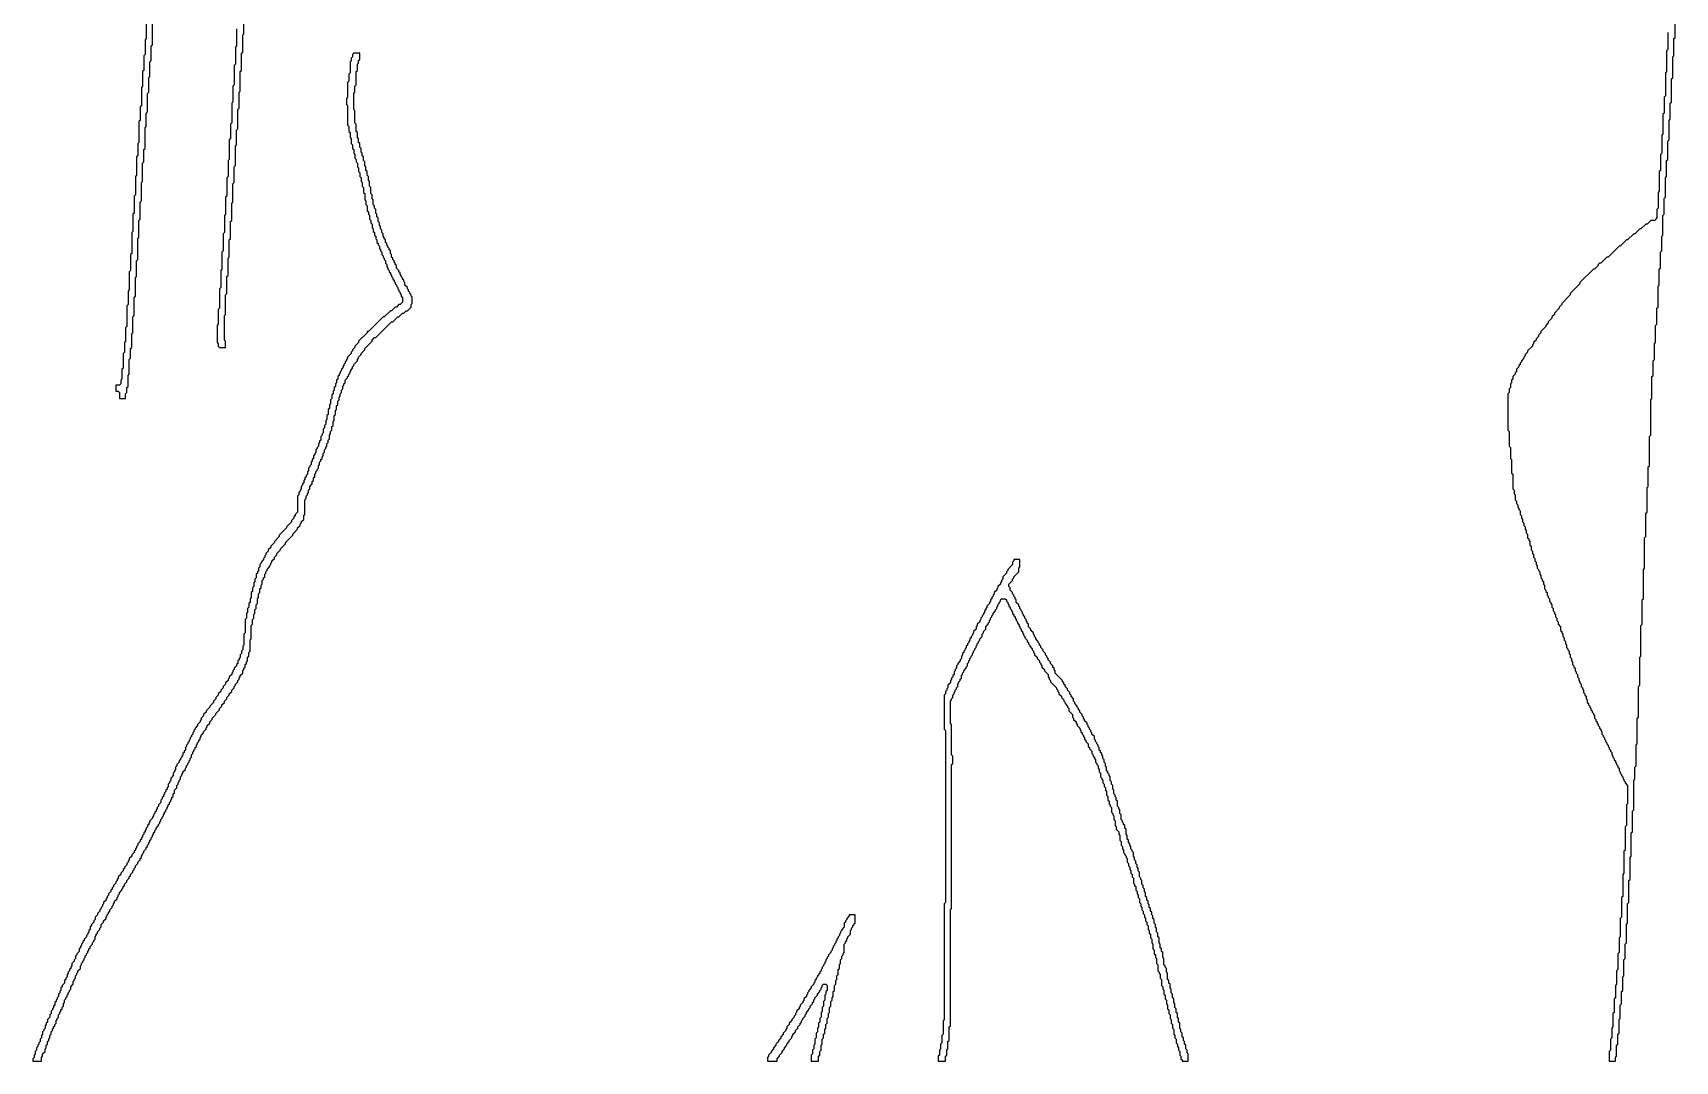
# Model space of a CAD drawing. Header units: metres. Extents: x 0 to 100, y 0 to 127.
# Drawn here: x 0.83 to 34.48, y 0.03 to 21.09 of the extents above; entities that cross this region are included whole.
import ezdxf

# ---------------------------------------------------------------- set-up
doc = ezdxf.new("R2010")
doc.units = ezdxf.units.M

msp = doc.modelspace()

# ---------------------------------------------------------------- linework, layer by layer
for points in [[(3.15, 21.4), (3.15, 20.975), (3.125, 20.95), (3.125, 20.65), (3.1, 20.625), (3.1, 20.325), (3.075, 20.3), (3.075, 20), (3.05, 19.975), (3.05, 19.6), (3.025, 19.575), (3.025, 19.3), (3, 19.275), (3, 18.85), (2.975, 18.825), (2.975, 18.575), (2.95, 18.55), (2.95, 18.175), (2.925, 18.15), (2.925, 17.775), (2.9, 17.75), (2.9, 17.4), (2.875, 17.375), (2.875, 17.025), (2.85, 17), (2.85, 16.575), (2.825, 16.55), (2.825, 16.225), (2.8, 16.2), (2.8, 15.825), (2.775, 15.8), (2.775, 15.525), (2.75, 15.5), (2.75, 15.075), (2.725, 15.05), (2.725, 14.775), (2.7, 14.75), (2.7, 14.55), (2.675, 14.525), (2.675, 14.225), (2.65, 14.2), (2.65, 14), (2.625, 13.975), (2.625, 13.9), (2.6, 13.875), (2.525, 13.875), (2.525, 13.75), (2.575, 13.75), (2.6, 13.725), (2.6, 13.6), (2.725, 13.6), (2.725, 13.7), (2.75, 13.725), (2.75, 13.825), (2.775, 13.85), (2.775, 14.075), (2.8, 14.1), (2.8, 14.4), (2.825, 14.425), (2.825, 14.625), (2.85, 14.65), (2.85, 14.925), (2.875, 14.95), (2.875, 15.275), (2.9, 15.3), (2.9, 15.675), (2.925, 15.7), (2.925, 16.075), (2.95, 16.1), (2.95, 16.425), (2.975, 16.45), (2.975, 16.875), (3, 16.9), (3, 17.25), (3.025, 17.275), (3.025, 17.625), (3.05, 17.65), (3.05, 18.025), (3.075, 18.05), (3.075, 18.425), (3.1, 18.45), (3.1, 18.7), (3.125, 18.725), (3.125, 19.15), (3.15, 19.175), (3.15, 19.45), (3.175, 19.475), (3.175, 19.85), (3.2, 19.875), (3.2, 20.175), (3.225, 20.2), (3.225, 20.5), (3.25, 20.525), (3.25, 20.825), (3.275, 20.85), (3.275, 21.275)], [(5, 21.175), (5, 20.825), (4.975, 20.8), (4.975, 20.45), (4.95, 20.425), (4.95, 20.025), (4.925, 20), (4.925, 19.675), (4.9, 19.65), (4.9, 19.25), (4.875, 19.225), (4.875, 18.925), (4.85, 18.9), (4.85, 18.5), (4.825, 18.475), (4.825, 18.15), (4.8, 18.125), (4.8, 17.75), (4.775, 17.725), (4.775, 17.375), (4.75, 17.35), (4.75, 17), (4.725, 16.975), (4.725, 16.625), (4.7, 16.6), (4.7, 16.25), (4.675, 16.225), (4.675, 15.875), (4.65, 15.85), (4.65, 15.45), (4.625, 15.425), (4.625, 15.125), (4.6, 15.1), (4.6, 14.75), (4.625, 14.725), (4.625, 14.675), (4.65, 14.65), (4.775, 14.65), (4.775, 14.775), (4.75, 14.8), (4.75, 15.3), (4.775, 15.325), (4.775, 15.725), (4.8, 15.75), (4.8, 16.1), (4.825, 16.125), (4.825, 16.475), (4.85, 16.5), (4.85, 16.85), (4.875, 16.875), (4.875, 17.225), (4.9, 17.25), (4.9, 17.6), (4.925, 17.625), (4.925, 18), (4.95, 18.025), (4.95, 18.35), (4.975, 18.375), (4.975, 18.775), (5, 18.8), (5, 19.1), (5.025, 19.125), (5.025, 19.525), (5.05, 19.55), (5.05, 19.875), (5.075, 19.9), (5.075, 20.3), (5.1, 20.325), (5.1, 20.675), (5.125, 20.7), (5.125, 21.05), (5.15, 21.075), (5.15, 21.475)], [(34.325, 21.1), (34.325, 20.75), (34.3, 20.725), (34.3, 20.3), (34.275, 20.275), (34.275, 19.8), (34.25, 19.775), (34.25, 19.45), (34.225, 19.425), (34.225, 19.025), (34.2, 19), (34.2, 18.625), (34.175, 18.6), (34.175, 18.275), (34.15, 18.25), (34.15, 17.85), (34.125, 17.825), (34.125, 17.5), (34.1, 17.475), (34.1, 17.3), (34.05, 17.25), (33.975, 17.25), (33.9, 17.175), (33.875, 17.175), (33.775, 17.075), (33.75, 17.075), (33.65, 16.975), (33.625, 16.975), (33.5, 16.85), (33.475, 16.85), (33.35, 16.725), (33.325, 16.725), (33.1, 16.5), (33.075, 16.5), (32.95, 16.375), (32.925, 16.375), (32.9, 16.35), (32.9, 16.325), (32.825, 16.25), (32.8, 16.25), (32.525, 15.975), (32.525, 15.95), (32.325, 15.75), (32.325, 15.725), (32.15, 15.55), (32.15, 15.525), (32.1, 15.475), (32.1, 15.45), (32, 15.35), (32, 15.325), (31.95, 15.275), (31.95, 15.25), (31.875, 15.175), (31.875, 15.15), (31.825, 15.1), (31.825, 15.075), (31.725, 14.975), (31.725, 14.95), (31.675, 14.9), (31.675, 14.875), (31.625, 14.825), (31.625, 14.8), (31.575, 14.75), (31.575, 14.725), (31.55, 14.7), (31.55, 14.675), (31.45, 14.575), (31.45, 14.55), (31.4, 14.5), (31.4, 14.475), (31.375, 14.45), (31.375, 14.425), (31.325, 14.375), (31.325, 14.35), (31.3, 14.325), (31.3, 14.3), (31.275, 14.275), (31.275, 14.25), (31.225, 14.2), (31.225, 14.15), (31.2, 14.125), (31.2, 14.1), (31.15, 14.05), (31.15, 14), (31.125, 13.975), (31.125, 13.925), (31.1, 13.9), (31.1, 13.825), (31.075, 13.8), (31.075, 13.725), (31.05, 13.7), (31.05, 12.95), (31.075, 12.925), (31.075, 12.625), (31.1, 12.6), (31.1, 12.375), (31.125, 12.35), (31.125, 12.075), (31.15, 12.05), (31.15, 11.75), (31.175, 11.725), (31.175, 11.65), (31.2, 11.625), (31.2, 11.525), (31.225, 11.5), (31.225, 11.45), (31.25, 11.425), (31.25, 11.375), (31.275, 11.35), (31.275, 11.325), (31.3, 11.3), (31.3, 11.225), (31.325, 11.2), (31.325, 11.15), (31.35, 11.125), (31.35, 11.075), (31.375, 11.05), (31.375, 11), (31.4, 10.975), (31.4, 10.925), (31.425, 10.9), (31.425, 10.85), (31.45, 10.825), (31.45, 10.75), (31.475, 10.725), (31.475, 10.7), (31.5, 10.675), (31.5, 10.6), (31.525, 10.575), (31.525, 10.5), (31.55, 10.475), (31.55, 10.425), (31.575, 10.4), (31.575, 10.35), (31.6, 10.325), (31.6, 10.275), (31.625, 10.25), (31.625, 10.2), (31.65, 10.175), (31.65, 10.125), (31.675, 10.1), (31.675, 10.075), (31.7, 10.05), (31.7, 10), (31.725, 9.975), (31.725, 9.925), (31.75, 9.9), (31.75, 9.875), (31.775, 9.85), (31.775, 9.8), (31.8, 9.775), (31.8, 9.7), (31.825, 9.675), (31.825, 9.65), (31.85, 9.625), (31.85, 9.575), (31.875, 9.55), (31.875, 9.525), (31.9, 9.5), (31.9, 9.45), (31.925, 9.425), (31.925, 9.4), (31.95, 9.375), (31.95, 9.325), (31.975, 9.3), (31.975, 9.25), (32, 9.225), (32, 9.2), (32.025, 9.175), (32.025, 9.125), (32.05, 9.1), (32.05, 9.05), (32.075, 9.025), (32.075, 8.975), (32.125, 8.925), (32.125, 8.85), (32.15, 8.825), (32.15, 8.8), (32.175, 8.775), (32.175, 8.725), (32.2, 8.7), (32.2, 8.65), (32.225, 8.625), (32.225, 8.575), (32.25, 8.55), (32.25, 8.5), (32.275, 8.475), (32.275, 8.45), (32.3, 8.425), (32.3, 8.375), (32.325, 8.35), (32.325, 8.3), (32.35, 8.275), (32.35, 8.225), (32.375, 8.2), (32.375, 8.15), (32.4, 8.125), (32.4, 8.1), (32.425, 8.075), (32.425, 8.025), (32.45, 8), (32.45, 7.975), (32.475, 7.95), (32.475, 7.9), (32.5, 7.875), (32.5, 7.825), (32.525, 7.8), (32.525, 7.775), (32.55, 7.75), (32.55, 7.7), (32.575, 7.675), (32.575, 7.65), (32.6, 7.625), (32.6, 7.575), (32.625, 7.55), (32.625, 7.525), (32.65, 7.5), (32.65, 7.45), (32.675, 7.425), (32.675, 7.375), (32.7, 7.35), (32.7, 7.325), (32.725, 7.3), (32.725, 7.275), (32.75, 7.25), (32.75, 7.225), (32.775, 7.2), (32.775, 7.175), (32.8, 7.15), (32.8, 7.125), (32.825, 7.1), (32.825, 7.05), (32.85, 7.025), (32.85, 7), (32.875, 6.975), (32.875, 6.95), (32.9, 6.925), (32.9, 6.9), (32.925, 6.875), (32.925, 6.85), (32.95, 6.825), (32.95, 6.8), (32.975, 6.775), (32.975, 6.725), (33, 6.7), (33, 6.675), (33.025, 6.65), (33.025, 6.625), (33.05, 6.6), (33.05, 6.575), (33.075, 6.55), (33.075, 6.525), (33.1, 6.5), (33.1, 6.475), (33.125, 6.45), (33.125, 6.425), (33.15, 6.4), (33.15, 6.375), (33.175, 6.35), (33.175, 6.3), (33.2, 6.275), (33.2, 6.25), (33.225, 6.225), (33.225, 6.2), (33.25, 6.175), (33.25, 6.15), (33.275, 6.125), (33.275, 6.1), (33.3, 6.075), (33.3, 6.05), (33.325, 6.025), (33.325, 5.975), (33.35, 5.95), (33.35, 5.925), (33.375, 5.9), (33.375, 5.875), (33.4, 5.85), (33.4, 5.825), (33.425, 5.8), (33.425, 5.775), (33.45, 5.75), (33.45, 5.725), (33.5, 5.675), (33.5, 5.3), (33.475, 5.275), (33.475, 4.85), (33.45, 4.825), (33.45, 4.35), (33.425, 4.325), (33.425, 3.875), (33.4, 3.85), (33.4, 3.4), (33.375, 3.375), (33.375, 2.975), (33.35, 2.95), (33.35, 2.575), (33.325, 2.55), (33.325, 2.25), (33.3, 2.225), (33.3, 1.9), (33.275, 1.875), (33.275, 1.6), (33.25, 1.575), (33.25, 1.325), (33.225, 1.3), (33.225, 1.025), (33.2, 1), (33.2, 0.725), (33.175, 0.7), (33.175, 0.5), (33.15, 0.475), (33.15, 0.25), (33.125, 0.225), (33.125, 0.025), (33.25, 0.025), (33.25, 0.1), (33.275, 0.125), (33.275, 0.35), (33.3, 0.375), (33.3, 0.575), (33.325, 0.6), (33.325, 0.875), (33.35, 0.9), (33.35, 1.175), (33.375, 1.2), (33.375, 1.45), (33.4, 1.475), (33.4, 1.75), (33.425, 1.775), (33.425, 2.1), (33.45, 2.125), (33.45, 2.425), (33.475, 2.45), (33.475, 2.825), (33.5, 2.85), (33.5, 3.25), (33.525, 3.275), (33.525, 3.725), (33.55, 3.75), (33.55, 4.2), (33.575, 4.225), (33.575, 4.7), (33.6, 4.725), (33.6, 5.15), (33.625, 5.175), (33.625, 5.775), (33.65, 5.8), (33.65, 6.05), (33.675, 6.075), (33.675, 6.5), (33.7, 6.525), (33.7, 7.05), (33.725, 7.075), (33.725, 7.7), (33.75, 7.725), (33.75, 8.3), (33.775, 8.325), (33.775, 8.95), (33.8, 8.975), (33.8, 9.475), (33.825, 9.5), (33.825, 10.1), (33.85, 10.125), (33.85, 10.75), (33.875, 10.775), (33.875, 11.25), (33.9, 11.275), (33.9, 11.775), (33.925, 11.8), (33.925, 12.2), (33.95, 12.225), (33.95, 12.825), (33.975, 12.85), (33.975, 13.575), (34, 13.6), (34, 14.05), (34.025, 14.075), (34.025, 14.375), (34.05, 14.4), (34.05, 14.725), (34.075, 14.75), (34.075, 15.1), (34.1, 15.125), (34.1, 15.45), (34.125, 15.475), (34.125, 15.9), (34.15, 15.925), (34.15, 16.25), (34.175, 16.275), (34.175, 16.6), (34.2, 16.625), (34.2, 16.925), (34.225, 16.95), (34.225, 17.35), (34.25, 17.375), (34.25, 17.7), (34.275, 17.725), (34.275, 18.125), (34.3, 18.15), (34.3, 18.475), (34.325, 18.5), (34.325, 18.875), (34.35, 18.9), (34.35, 19.3), (34.375, 19.325), (34.375, 19.65), (34.4, 19.675), (34.4, 20.15), (34.425, 20.175), (34.425, 20.6), (34.45, 20.625), (34.45, 20.975), (34.475, 21), (34.475, 21.4)]]:
    msp.add_lwpolyline(points)
for points in [[(7.4, 20.675), (7.375, 20.65), (7.375, 20.6), (7.35, 20.575), (7.35, 20.525), (7.325, 20.5), (7.325, 20.275), (7.3, 20.25), (7.3, 20.1), (7.275, 20.075), (7.275, 19.775), (7.25, 19.75), (7.25, 19.625), (7.275, 19.6), (7.275, 19.2), (7.3, 19.175), (7.3, 19.075), (7.325, 19.05), (7.325, 18.95), (7.35, 18.925), (7.35, 18.825), (7.375, 18.8), (7.375, 18.725), (7.4, 18.7), (7.4, 18.625), (7.425, 18.6), (7.425, 18.525), (7.45, 18.5), (7.45, 18.45), (7.475, 18.425), (7.475, 18.35), (7.5, 18.325), (7.5, 18.25), (7.525, 18.225), (7.525, 18.15), (7.55, 18.125), (7.55, 18.05), (7.575, 18.025), (7.575, 17.95), (7.6, 17.925), (7.6, 17.825), (7.625, 17.8), (7.625, 17.675), (7.65, 17.65), (7.65, 17.575), (7.675, 17.55), (7.675, 17.45), (7.7, 17.425), (7.7, 17.375), (7.725, 17.35), (7.725, 17.275), (7.75, 17.25), (7.75, 17.2), (7.775, 17.175), (7.775, 17.1), (7.8, 17.075), (7.8, 17.025), (7.825, 17), (7.825, 16.95), (7.85, 16.925), (7.85, 16.875), (7.875, 16.85), (7.875, 16.8), (7.9, 16.775), (7.9, 16.75), (7.925, 16.725), (7.925, 16.675), (7.95, 16.65), (7.95, 16.625), (7.975, 16.6), (7.975, 16.55), (8, 16.525), (8, 16.5), (8.025, 16.475), (8.025, 16.45), (8.05, 16.425), (8.05, 16.375), (8.075, 16.35), (8.075, 16.3), (8.1, 16.275), (8.1, 16.25), (8.125, 16.225), (8.125, 16.2), (8.15, 16.175), (8.15, 16.15), (8.175, 16.125), (8.175, 16.1), (8.2, 16.075), (8.2, 16.05), (8.225, 16.025), (8.225, 16), (8.25, 15.975), (8.25, 15.95), (8.275, 15.925), (8.275, 15.9), (8.3, 15.875), (8.3, 15.85), (8.325, 15.825), (8.325, 15.8), (8.35, 15.775), (8.35, 15.75), (8.375, 15.725), (8.375, 15.7), (8.4, 15.675), (8.4, 15.575), (8.35, 15.525), (8.325, 15.525), (8.275, 15.475), (8.25, 15.475), (8.175, 15.4), (8.15, 15.4), (8.025, 15.275), (8, 15.275), (7.7, 14.975), (7.675, 14.975), (7.675, 14.95), (7.5, 14.775), (7.5, 14.75), (7.425, 14.675), (7.425, 14.65), (7.375, 14.6), (7.375, 14.575), (7.35, 14.55), (7.35, 14.525), (7.275, 14.45), (7.275, 14.425), (7.25, 14.4), (7.25, 14.375), (7.225, 14.35), (7.225, 14.325), (7.2, 14.3), (7.2, 14.275), (7.175, 14.25), (7.175, 14.225), (7.15, 14.2), (7.15, 14.175), (7.125, 14.15), (7.125, 14.125), (7.1, 14.1), (7.1, 14.075), (7.075, 14.05), (7.075, 14), (7.05, 13.975), (7.05, 13.925), (7.025, 13.9), (7.025, 13.85), (7, 13.825), (7, 13.775), (6.975, 13.75), (6.975, 13.7), (6.95, 13.675), (6.95, 13.6), (6.925, 13.575), (6.925, 13.5), (6.9, 13.475), (6.9, 13.4), (6.875, 13.375), (6.875, 13.275), (6.85, 13.25), (6.85, 13.175), (6.825, 13.15), (6.825, 13.075), (6.8, 13.05), (6.8, 13), (6.775, 12.975), (6.775, 12.9), (6.75, 12.875), (6.75, 12.85), (6.725, 12.825), (6.725, 12.75), (6.7, 12.725), (6.7, 12.7), (6.675, 12.675), (6.675, 12.625), (6.65, 12.6), (6.65, 12.575), (6.625, 12.55), (6.625, 12.5), (6.6, 12.475), (6.6, 12.45), (6.575, 12.425), (6.575, 12.375), (6.55, 12.35), (6.55, 12.325), (6.525, 12.3), (6.525, 12.25), (6.5, 12.225), (6.5, 12.2), (6.475, 12.175), (6.475, 12.125), (6.45, 12.1), (6.45, 12.05), (6.425, 12.025), (6.425, 12), (6.4, 11.975), (6.4, 11.95), (6.375, 11.925), (6.375, 11.875), (6.35, 11.85), (6.35, 11.825), (6.325, 11.8), (6.325, 11.75), (6.3, 11.725), (6.3, 11.7), (6.275, 11.675), (6.275, 11.625), (6.25, 11.6), (6.25, 11.275), (6.2, 11.225), (6.2, 11.2), (6.175, 11.175), (6.175, 11.15), (6.125, 11.1), (6.125, 11.075), (6.025, 10.975), (6.025, 10.95), (5.875, 10.8), (5.875, 10.775), (5.775, 10.675), (5.775, 10.65), (5.7, 10.575), (5.7, 10.55), (5.65, 10.5), (5.65, 10.475), (5.6, 10.425), (5.6, 10.4), (5.575, 10.375), (5.575, 10.35), (5.55, 10.325), (5.55, 10.3), (5.5, 10.25), (5.5, 10.225), (5.475, 10.2), (5.475, 10.15), (5.45, 10.125), (5.45, 10.075), (5.425, 10.05), (5.425, 10.025), (5.4, 10), (5.4, 9.925), (5.375, 9.9), (5.375, 9.85), (5.35, 9.825), (5.35, 9.75), (5.325, 9.725), (5.325, 9.65), (5.3, 9.625), (5.3, 9.525), (5.275, 9.5), (5.275, 9.425), (5.25, 9.4), (5.25, 9.325), (5.225, 9.3), (5.225, 9.225), (5.2, 9.2), (5.2, 9.1), (5.175, 9.075), (5.175, 8.8), (5.15, 8.775), (5.15, 8.55), (5.125, 8.525), (5.125, 8.45), (5.1, 8.425), (5.1, 8.375), (5.075, 8.35), (5.075, 8.3), (5.05, 8.275), (5.05, 8.25), (5.025, 8.225), (5.025, 8.175), (5, 8.15), (5, 8.125), (4.95, 8.075), (4.95, 8.05), (4.925, 8.025), (4.925, 8), (4.9, 7.975), (4.9, 7.95), (4.85, 7.9), (4.85, 7.875), (4.825, 7.85), (4.825, 7.825), (4.775, 7.775), (4.775, 7.75), (4.725, 7.7), (4.725, 7.675), (4.675, 7.625), (4.675, 7.6), (4.625, 7.55), (4.625, 7.525), (4.575, 7.475), (4.575, 7.45), (4.525, 7.4), (4.525, 7.375), (4.45, 7.3), (4.45, 7.275), (4.375, 7.2), (4.375, 7.175), (4.325, 7.125), (4.325, 7.1), (4.275, 7.05), (4.275, 7.025), (4.25, 7), (4.25, 6.975), (4.2, 6.925), (4.2, 6.9), (4.15, 6.85), (4.15, 6.825), (4.125, 6.8), (4.125, 6.775), (4.1, 6.75), (4.1, 6.725), (4.075, 6.7), (4.075, 6.675), (4.05, 6.65), (4.05, 6.625), (4.025, 6.6), (4.025, 6.575), (4, 6.55), (4, 6.525), (3.975, 6.5), (3.975, 6.475), (3.95, 6.45), (3.95, 6.4), (3.925, 6.375), (3.925, 6.35), (3.9, 6.325), (3.9, 6.3), (3.875, 6.275), (3.875, 6.25), (3.85, 6.225), (3.85, 6.2), (3.825, 6.175), (3.825, 6.15), (3.775, 6.1), (3.775, 6.075), (3.75, 6.05), (3.75, 6), (3.725, 5.975), (3.725, 5.95), (3.7, 5.925), (3.7, 5.875), (3.65, 5.825), (3.65, 5.775), (3.625, 5.75), (3.625, 5.725), (3.6, 5.7), (3.6, 5.65), (3.575, 5.625), (3.575, 5.6), (3.55, 5.575), (3.55, 5.55), (3.525, 5.525), (3.525, 5.5), (3.5, 5.475), (3.5, 5.45), (3.475, 5.425), (3.475, 5.4), (3.45, 5.375), (3.45, 5.325), (3.4, 5.275), (3.4, 5.25), (3.375, 5.225), (3.375, 5.2), (3.35, 5.175), (3.35, 5.15), (3.325, 5.125), (3.325, 5.1), (3.3, 5.075), (3.3, 5.05), (3.275, 5.025), (3.275, 5), (3.225, 4.95), (3.225, 4.925), (3.2, 4.9), (3.2, 4.875), (3.175, 4.85), (3.175, 4.825), (3.15, 4.8), (3.15, 4.775), (3.125, 4.75), (3.125, 4.725), (3.1, 4.7), (3.1, 4.675), (3.075, 4.65), (3.075, 4.625), (3.05, 4.6), (3.05, 4.575), (3.025, 4.55), (3.025, 4.525), (2.975, 4.475), (2.975, 4.45), (2.95, 4.425), (2.95, 4.4), (2.925, 4.375), (2.925, 4.35), (2.9, 4.325), (2.9, 4.3), (2.85, 4.25), (2.85, 4.225), (2.8, 4.175), (2.8, 4.15), (2.775, 4.125), (2.775, 4.1), (2.75, 4.075), (2.75, 4.05), (2.7, 4), (2.7, 3.975), (2.675, 3.95), (2.675, 3.925), (2.625, 3.875), (2.625, 3.85), (2.575, 3.8), (2.575, 3.775), (2.55, 3.75), (2.55, 3.725), (2.525, 3.7), (2.525, 3.675), (2.475, 3.625), (2.475, 3.6), (2.45, 3.575), (2.45, 3.55), (2.425, 3.525), (2.425, 3.5), (2.375, 3.45), (2.375, 3.425), (2.35, 3.4), (2.35, 3.375), (2.325, 3.35), (2.325, 3.325), (2.275, 3.275), (2.275, 3.25), (2.25, 3.225), (2.25, 3.2), (2.225, 3.175), (2.225, 3.15), (2.2, 3.125), (2.2, 3.1), (2.15, 3.05), (2.15, 3.025), (2.1, 2.975), (2.1, 2.925), (2.075, 2.9), (2.075, 2.875), (2.025, 2.825), (2.025, 2.8), (2, 2.775), (2, 2.725), (1.975, 2.7), (1.975, 2.675), (1.95, 2.65), (1.95, 2.625), (1.925, 2.6), (1.925, 2.575), (1.875, 2.525), (1.875, 2.5), (1.85, 2.475), (1.85, 2.45), (1.825, 2.425), (1.825, 2.4), (1.8, 2.375), (1.8, 2.35), (1.775, 2.325), (1.775, 2.275), (1.725, 2.225), (1.725, 2.2), (1.7, 2.175), (1.7, 2.125), (1.675, 2.1), (1.675, 2.075), (1.625, 2.025), (1.625, 1.975), (1.6, 1.95), (1.6, 1.925), (1.575, 1.9), (1.575, 1.875), (1.55, 1.85), (1.55, 1.825), (1.525, 1.8), (1.525, 1.75), (1.5, 1.725), (1.5, 1.7), (1.475, 1.675), (1.475, 1.625), (1.425, 1.575), (1.425, 1.55), (1.4, 1.525), (1.4, 1.475), (1.375, 1.45), (1.375, 1.425), (1.35, 1.4), (1.35, 1.35), (1.325, 1.325), (1.325, 1.3), (1.3, 1.275), (1.3, 1.25), (1.275, 1.225), (1.275, 1.175), (1.25, 1.15), (1.25, 1.125), (1.225, 1.1), (1.225, 1.075), (1.2, 1.05), (1.2, 1), (1.175, 0.975), (1.175, 0.925), (1.125, 0.875), (1.125, 0.825), (1.1, 0.8), (1.1, 0.775), (1.075, 0.75), (1.075, 0.7), (1.05, 0.675), (1.05, 0.65), (1.025, 0.625), (1.025, 0.575), (1, 0.55), (1, 0.5), (0.975, 0.475), (0.975, 0.425), (0.95, 0.4), (0.95, 0.375), (0.925, 0.35), (0.925, 0.325), (0.9, 0.3), (0.9, 0.25), (0.875, 0.225), (0.875, 0.175), (0.85, 0.15), (0.85, 0.1), (0.825, 0.075), (0.825, 0.025), (1, 0.025), (1, 0.1), (1.025, 0.125), (1.025, 0.175), (1.075, 0.225), (1.075, 0.275), (1.1, 0.3), (1.1, 0.35), (1.125, 0.375), (1.125, 0.425), (1.15, 0.45), (1.15, 0.475), (1.175, 0.5), (1.175, 0.55), (1.2, 0.575), (1.2, 0.625), (1.225, 0.65), (1.225, 0.675), (1.25, 0.7), (1.25, 0.725), (1.275, 0.75), (1.275, 0.775), (1.3, 0.8), (1.3, 0.85), (1.325, 0.875), (1.325, 0.9), (1.35, 0.925), (1.35, 0.975), (1.375, 1), (1.375, 1.025), (1.4, 1.05), (1.4, 1.075), (1.425, 1.1), (1.425, 1.125), (1.45, 1.15), (1.45, 1.2), (1.475, 1.225), (1.475, 1.275), (1.5, 1.3), (1.5, 1.325), (1.525, 1.35), (1.525, 1.375), (1.55, 1.4), (1.55, 1.425), (1.575, 1.45), (1.575, 1.475), (1.6, 1.5), (1.6, 1.55), (1.65, 1.6), (1.65, 1.65), (1.675, 1.675), (1.675, 1.7), (1.7, 1.725), (1.7, 1.775), (1.725, 1.8), (1.725, 1.825), (1.75, 1.85), (1.75, 1.875), (1.8, 1.925), (1.8, 1.975), (1.825, 2), (1.825, 2.025), (1.85, 2.05), (1.85, 2.075), (1.875, 2.1), (1.875, 2.125), (1.9, 2.15), (1.9, 2.175), (1.925, 2.2), (1.925, 2.225), (1.95, 2.25), (1.95, 2.275), (1.975, 2.3), (1.975, 2.325), (2, 2.35), (2, 2.375), (2.05, 2.425), (2.05, 2.45), (2.075, 2.475), (2.075, 2.5), (2.1, 2.525), (2.1, 2.575), (2.125, 2.6), (2.125, 2.625), (2.15, 2.65), (2.15, 2.675), (2.2, 2.725), (2.2, 2.75), (2.225, 2.775), (2.225, 2.825), (2.275, 2.875), (2.275, 2.9), (2.325, 2.95), (2.325, 2.975), (2.35, 3), (2.35, 3.025), (2.375, 3.05), (2.375, 3.075), (2.4, 3.1), (2.4, 3.125), (2.45, 3.175), (2.45, 3.2), (2.475, 3.225), (2.475, 3.25), (2.5, 3.275), (2.5, 3.3), (2.55, 3.35), (2.55, 3.375), (2.575, 3.4), (2.575, 3.425), (2.6, 3.45), (2.6, 3.475), (2.65, 3.525), (2.65, 3.55), (2.675, 3.575), (2.675, 3.6), (2.7, 3.625), (2.7, 3.65), (2.75, 3.7), (2.75, 3.725), (2.8, 3.775), (2.8, 3.8), (2.825, 3.825), (2.825, 3.85), (2.875, 3.9), (2.875, 3.925), (2.9, 3.95), (2.9, 3.975), (2.925, 4), (2.925, 4.025), (2.975, 4.075), (2.975, 4.1), (3.025, 4.15), (3.025, 4.175), (3.05, 4.2), (3.05, 4.225), (3.075, 4.25), (3.075, 4.275), (3.1, 4.3), (3.1, 4.325), (3.15, 4.375), (3.15, 4.4), (3.175, 4.425), (3.175, 4.45), (3.2, 4.475), (3.2, 4.5), (3.225, 4.525), (3.225, 4.55), (3.25, 4.575), (3.25, 4.6), (3.275, 4.625), (3.275, 4.65), (3.3, 4.675), (3.3, 4.7), (3.325, 4.725), (3.325, 4.75), (3.35, 4.775), (3.35, 4.8), (3.4, 4.85), (3.4, 4.875), (3.425, 4.9), (3.425, 4.925), (3.45, 4.95), (3.45, 4.975), (3.475, 5), (3.475, 5.025), (3.5, 5.05), (3.5, 5.075), (3.525, 5.1), (3.525, 5.125), (3.55, 5.15), (3.55, 5.175), (3.575, 5.2), (3.575, 5.225), (3.6, 5.25), (3.6, 5.275), (3.625, 5.3), (3.625, 5.325), (3.65, 5.35), (3.65, 5.375), (3.675, 5.4), (3.675, 5.425), (3.7, 5.45), (3.7, 5.5), (3.725, 5.525), (3.725, 5.575), (3.775, 5.625), (3.775, 5.675), (3.8, 5.7), (3.8, 5.725), (3.825, 5.75), (3.825, 5.775), (3.85, 5.8), (3.85, 5.85), (3.875, 5.875), (3.875, 5.9), (3.9, 5.925), (3.9, 5.95), (3.95, 6), (3.95, 6.025), (3.975, 6.05), (3.975, 6.075), (4, 6.1), (4, 6.125), (4.025, 6.15), (4.025, 6.175), (4.05, 6.2), (4.05, 6.225), (4.075, 6.25), (4.075, 6.3), (4.1, 6.325), (4.1, 6.35), (4.125, 6.375), (4.125, 6.4), (4.15, 6.425), (4.15, 6.45), (4.175, 6.475), (4.175, 6.5), (4.2, 6.525), (4.2, 6.55), (4.225, 6.575), (4.225, 6.6), (4.25, 6.625), (4.25, 6.65), (4.275, 6.675), (4.275, 6.7), (4.325, 6.75), (4.325, 6.775), (4.375, 6.825), (4.375, 6.85), (4.4, 6.875), (4.4, 6.9), (4.45, 6.95), (4.45, 6.975), (4.5, 7.025), (4.5, 7.05), (4.575, 7.125), (4.575, 7.15), (4.65, 7.225), (4.65, 7.25), (4.7, 7.3), (4.7, 7.325), (4.75, 7.375), (4.75, 7.4), (4.8, 7.45), (4.8, 7.475), (4.85, 7.525), (4.85, 7.55), (4.9, 7.6), (4.9, 7.625), (4.95, 7.675), (4.95, 7.7), (4.975, 7.725), (4.975, 7.75), (5.025, 7.8), (5.025, 7.825), (5.05, 7.85), (5.05, 7.875), (5.075, 7.9), (5.075, 7.925), (5.125, 7.975), (5.125, 8.025), (5.15, 8.05), (5.15, 8.075), (5.175, 8.1), (5.175, 8.15), (5.2, 8.175), (5.2, 8.2), (5.225, 8.225), (5.225, 8.3), (5.25, 8.325), (5.25, 8.4), (5.275, 8.425), (5.275, 8.65), (5.3, 8.675), (5.3, 8.95), (5.325, 8.975), (5.325, 9.075), (5.35, 9.1), (5.35, 9.175), (5.375, 9.2), (5.375, 9.275), (5.4, 9.3), (5.4, 9.375), (5.425, 9.4), (5.425, 9.5), (5.45, 9.525), (5.45, 9.6), (5.475, 9.625), (5.475, 9.7), (5.5, 9.725), (5.5, 9.775), (5.525, 9.8), (5.525, 9.875), (5.55, 9.9), (5.55, 9.925), (5.575, 9.95), (5.575, 10), (5.6, 10.025), (5.6, 10.05), (5.625, 10.075), (5.625, 10.1), (5.675, 10.15), (5.675, 10.175), (5.7, 10.2), (5.7, 10.225), (5.725, 10.25), (5.725, 10.275), (5.775, 10.325), (5.775, 10.35), (5.825, 10.4), (5.825, 10.425), (5.9, 10.5), (5.9, 10.525), (6, 10.625), (6, 10.65), (6.15, 10.8), (6.15, 10.825), (6.25, 10.925), (6.25, 10.95), (6.3, 11), (6.3, 11.025), (6.325, 11.05), (6.325, 11.075), (6.375, 11.125), (6.375, 11.2), (6.4, 11.225), (6.4, 11.525), (6.425, 11.55), (6.425, 11.6), (6.45, 11.625), (6.45, 11.65), (6.475, 11.675), (6.475, 11.725), (6.5, 11.75), (6.5, 11.8), (6.55, 11.85), (6.55, 11.9), (6.575, 11.925), (6.575, 11.975), (6.6, 12), (6.6, 12.05), (6.625, 12.075), (6.625, 12.1), (6.65, 12.125), (6.65, 12.15), (6.675, 12.175), (6.675, 12.225), (6.7, 12.25), (6.7, 12.3), (6.725, 12.325), (6.725, 12.35), (6.75, 12.375), (6.75, 12.4), (6.775, 12.425), (6.775, 12.475), (6.8, 12.5), (6.8, 12.55), (6.825, 12.575), (6.825, 12.6), (6.85, 12.625), (6.85, 12.675), (6.875, 12.7), (6.875, 12.75), (6.9, 12.775), (6.9, 12.85), (6.925, 12.875), (6.925, 12.925), (6.95, 12.95), (6.95, 13.025), (6.975, 13.05), (6.975, 13.125), (7, 13.15), (7, 13.25), (7.025, 13.275), (7.025, 13.35), (7.05, 13.375), (7.05, 13.45), (7.075, 13.475), (7.075, 13.55), (7.1, 13.575), (7.1, 13.625), (7.125, 13.65), (7.125, 13.7), (7.15, 13.725), (7.15, 13.775), (7.175, 13.8), (7.175, 13.85), (7.2, 13.875), (7.2, 13.9), (7.225, 13.925), (7.225, 13.975), (7.275, 14.025), (7.275, 14.05), (7.3, 14.075), (7.3, 14.1), (7.325, 14.125), (7.325, 14.15), (7.35, 14.175), (7.35, 14.2), (7.375, 14.225), (7.375, 14.25), (7.4, 14.275), (7.4, 14.3), (7.475, 14.375), (7.475, 14.4), (7.5, 14.425), (7.5, 14.45), (7.55, 14.5), (7.55, 14.525), (7.625, 14.6), (7.625, 14.625), (7.775, 14.775), (7.775, 14.8), (7.825, 14.85), (7.85, 14.85), (8.175, 15.175), (8.2, 15.175), (8.3, 15.275), (8.325, 15.275), (8.4, 15.35), (8.425, 15.35), (8.475, 15.4), (8.5, 15.4), (8.575, 15.475), (8.575, 15.525), (8.6, 15.55), (8.6, 15.675), (8.575, 15.7), (8.575, 15.725), (8.55, 15.75), (8.55, 15.775), (8.525, 15.8), (8.525, 15.825), (8.5, 15.85), (8.5, 15.875), (8.45, 15.925), (8.45, 15.975), (8.425, 16), (8.425, 16.025), (8.4, 16.05), (8.4, 16.075), (8.375, 16.1), (8.375, 16.125), (8.35, 16.15), (8.35, 16.175), (8.325, 16.2), (8.325, 16.225), (8.275, 16.275), (8.275, 16.325), (8.25, 16.35), (8.25, 16.375), (8.225, 16.4), (8.225, 16.425), (8.2, 16.45), (8.2, 16.475), (8.175, 16.5), (8.175, 16.55), (8.15, 16.575), (8.15, 16.625), (8.125, 16.65), (8.125, 16.675), (8.1, 16.7), (8.1, 16.725), (8.075, 16.75), (8.075, 16.775), (8.05, 16.8), (8.05, 16.85), (8.025, 16.875), (8.025, 16.9), (8, 16.925), (8, 16.975), (7.975, 17), (7.975, 17.05), (7.95, 17.075), (7.95, 17.125), (7.925, 17.15), (7.925, 17.2), (7.9, 17.225), (7.9, 17.3), (7.875, 17.325), (7.875, 17.375), (7.85, 17.4), (7.85, 17.475), (7.825, 17.5), (7.825, 17.55), (7.8, 17.575), (7.8, 17.675), (7.775, 17.7), (7.775, 17.775), (7.75, 17.8), (7.75, 17.925), (7.725, 17.95), (7.725, 18.05), (7.7, 18.075), (7.7, 18.15), (7.675, 18.175), (7.675, 18.25), (7.65, 18.275), (7.65, 18.35), (7.625, 18.375), (7.625, 18.45), (7.6, 18.475), (7.6, 18.55), (7.575, 18.575), (7.575, 18.625), (7.55, 18.65), (7.55, 18.725), (7.525, 18.75), (7.525, 18.825), (7.5, 18.85), (7.5, 18.925), (7.475, 18.95), (7.475, 19.05), (7.45, 19.075), (7.45, 19.225), (7.425, 19.25), (7.425, 19.5), (7.4, 19.525), (7.4, 19.85), (7.425, 19.875), (7.425, 20), (7.45, 20.025), (7.45, 20.3), (7.475, 20.325), (7.475, 20.45), (7.5, 20.475), (7.5, 20.525), (7.525, 20.55), (7.525, 20.675)], [(20.925, 10.3), (20.925, 10.275), (20.9, 10.25), (20.9, 10.2), (20.8, 10.1), (20.8, 10.075), (20.775, 10.05), (20.775, 10.025), (20.7, 9.95), (20.7, 9.9), (20.675, 9.875), (20.675, 9.85), (20.65, 9.825), (20.65, 9.8), (20.6, 9.75), (20.6, 9.725), (20.575, 9.7), (20.575, 9.675), (20.525, 9.625), (20.525, 9.6), (20.5, 9.575), (20.5, 9.55), (20.475, 9.525), (20.475, 9.5), (20.45, 9.475), (20.45, 9.45), (20.425, 9.425), (20.425, 9.4), (20.375, 9.35), (20.375, 9.325), (20.35, 9.3), (20.35, 9.275), (20.325, 9.25), (20.325, 9.225), (20.3, 9.2), (20.3, 9.175), (20.275, 9.15), (20.275, 9.125), (20.25, 9.1), (20.25, 9.075), (20.225, 9.05), (20.225, 9.025), (20.175, 8.975), (20.175, 8.95), (20.15, 8.925), (20.15, 8.875), (20.1, 8.825), (20.1, 8.8), (20.075, 8.775), (20.075, 8.75), (20.05, 8.725), (20.05, 8.7), (20.025, 8.675), (20.025, 8.65), (20, 8.625), (20, 8.6), (19.975, 8.575), (19.975, 8.55), (19.95, 8.525), (19.95, 8.5), (19.925, 8.475), (19.925, 8.45), (19.9, 8.425), (19.9, 8.4), (19.875, 8.375), (19.875, 8.35), (19.85, 8.325), (19.85, 8.275), (19.825, 8.25), (19.825, 8.225), (19.775, 8.175), (19.775, 8.15), (19.75, 8.125), (19.75, 8.075), (19.725, 8.05), (19.725, 8.025), (19.7, 8), (19.7, 7.95), (19.675, 7.925), (19.675, 7.9), (19.65, 7.875), (19.65, 7.85), (19.625, 7.825), (19.625, 7.775), (19.575, 7.725), (19.575, 7.675), (19.55, 7.65), (19.55, 7.625), (19.525, 7.6), (19.525, 7.55), (19.5, 7.525), (19.5, 6.825), (19.525, 6.8), (19.525, 3.275), (19.5, 3.25), (19.5, 0.875), (19.475, 0.85), (19.475, 0.575), (19.45, 0.55), (19.45, 0.4), (19.425, 0.375), (19.425, 0.275), (19.4, 0.25), (19.4, 0.15), (19.375, 0.125), (19.375, 0.025), (19.525, 0.025), (19.525, 0.125), (19.55, 0.15), (19.55, 0.25), (19.575, 0.275), (19.575, 0.425), (19.6, 0.45), (19.6, 0.725), (19.625, 0.75), (19.625, 3.125), (19.65, 3.15), (19.65, 6.1), (19.675, 6.125), (19.675, 6.275), (19.65, 6.3), (19.65, 6.925), (19.625, 6.95), (19.625, 7.4), (19.65, 7.425), (19.65, 7.45), (19.675, 7.475), (19.675, 7.525), (19.7, 7.55), (19.7, 7.575), (19.725, 7.6), (19.725, 7.625), (19.75, 7.65), (19.75, 7.675), (19.775, 7.7), (19.775, 7.75), (19.8, 7.775), (19.8, 7.8), (19.825, 7.825), (19.825, 7.85), (19.85, 7.875), (19.85, 7.925), (19.875, 7.95), (19.875, 7.975), (19.9, 8), (19.9, 8.025), (19.95, 8.075), (19.95, 8.1), (19.975, 8.125), (19.975, 8.175), (20, 8.2), (20, 8.225), (20.025, 8.25), (20.025, 8.275), (20.05, 8.3), (20.05, 8.325), (20.075, 8.35), (20.075, 8.375), (20.1, 8.4), (20.1, 8.425), (20.125, 8.45), (20.125, 8.475), (20.15, 8.5), (20.15, 8.525), (20.175, 8.55), (20.175, 8.575), (20.2, 8.6), (20.2, 8.625), (20.225, 8.65), (20.225, 8.675), (20.275, 8.725), (20.275, 8.775), (20.3, 8.8), (20.3, 8.825), (20.35, 8.875), (20.35, 8.925), (20.4, 8.975), (20.4, 9), (20.425, 9.025), (20.425, 9.05), (20.45, 9.075), (20.45, 9.1), (20.475, 9.125), (20.475, 9.15), (20.5, 9.175), (20.5, 9.2), (20.55, 9.25), (20.55, 9.275), (20.575, 9.3), (20.575, 9.325), (20.6, 9.35), (20.6, 9.375), (20.625, 9.4), (20.625, 9.425), (20.65, 9.45), (20.65, 9.475), (20.675, 9.5), (20.75, 9.5), (20.775, 9.475), (20.775, 9.45), (20.8, 9.425), (20.8, 9.4), (20.825, 9.375), (20.825, 9.35), (20.85, 9.325), (20.85, 9.3), (20.875, 9.275), (20.875, 9.25), (20.9, 9.225), (20.9, 9.2), (20.925, 9.175), (20.925, 9.15), (20.95, 9.125), (20.95, 9.1), (20.975, 9.075), (20.975, 9.05), (21, 9.025), (21, 9), (21.025, 8.975), (21.025, 8.95), (21.05, 8.925), (21.05, 8.9), (21.075, 8.875), (21.075, 8.85), (21.1, 8.825), (21.1, 8.8), (21.125, 8.775), (21.125, 8.75), (21.15, 8.725), (21.15, 8.7), (21.2, 8.65), (21.2, 8.625), (21.225, 8.6), (21.225, 8.575), (21.25, 8.55), (21.25, 8.525), (21.3, 8.475), (21.3, 8.45), (21.325, 8.425), (21.325, 8.4), (21.35, 8.375), (21.35, 8.35), (21.4, 8.3), (21.4, 8.275), (21.45, 8.225), (21.45, 8.2), (21.475, 8.175), (21.475, 8.15), (21.5, 8.125), (21.5, 8.1), (21.55, 8.05), (21.55, 8.025), (21.625, 7.95), (21.625, 7.9), (21.65, 7.875), (21.65, 7.85), (21.675, 7.825), (21.675, 7.8), (21.8, 7.675), (21.8, 7.65), (21.825, 7.625), (21.825, 7.6), (21.85, 7.575), (21.85, 7.55), (21.9, 7.5), (21.9, 7.475), (21.95, 7.425), (21.95, 7.4), (21.975, 7.375), (21.975, 7.35), (22.025, 7.3), (22.025, 7.275), (22.05, 7.25), (22.05, 7.2), (22.125, 7.125), (22.125, 7.075), (22.15, 7.05), (22.15, 7.025), (22.2, 6.975), (22.2, 6.95), (22.225, 6.925), (22.225, 6.9), (22.275, 6.85), (22.275, 6.825), (22.3, 6.8), (22.3, 6.775), (22.325, 6.75), (22.325, 6.725), (22.35, 6.7), (22.35, 6.675), (22.375, 6.65), (22.375, 6.625), (22.4, 6.6), (22.4, 6.575), (22.45, 6.525), (22.45, 6.475), (22.475, 6.45), (22.475, 6.425), (22.525, 6.375), (22.525, 6.325), (22.55, 6.3), (22.55, 6.275), (22.575, 6.25), (22.575, 6.225), (22.6, 6.2), (22.6, 6.15), (22.625, 6.125), (22.625, 6.1), (22.65, 6.075), (22.65, 6.025), (22.675, 6), (22.675, 5.95), (22.7, 5.925), (22.7, 5.85), (22.725, 5.825), (22.725, 5.8), (22.75, 5.775), (22.75, 5.725), (22.775, 5.7), (22.775, 5.65), (22.8, 5.625), (22.8, 5.575), (22.825, 5.55), (22.825, 5.475), (22.85, 5.45), (22.85, 5.375), (22.875, 5.35), (22.875, 5.3), (22.9, 5.275), (22.9, 5.25), (22.925, 5.225), (22.925, 5.125), (22.95, 5.1), (22.95, 5.075), (22.975, 5.05), (22.975, 4.975), (23, 4.95), (23, 4.85), (23.025, 4.825), (23.025, 4.775), (23.075, 4.725), (23.075, 4.675), (23.1, 4.65), (23.1, 4.55), (23.125, 4.525), (23.125, 4.45), (23.15, 4.425), (23.15, 4.375), (23.175, 4.35), (23.175, 4.3), (23.2, 4.275), (23.2, 4.25), (23.225, 4.225), (23.225, 4.2), (23.25, 4.175), (23.25, 4.1), (23.275, 4.075), (23.275, 4.025), (23.3, 4), (23.3, 3.95), (23.325, 3.925), (23.325, 3.875), (23.35, 3.85), (23.35, 3.8), (23.375, 3.775), (23.375, 3.675), (23.4, 3.65), (23.4, 3.625), (23.425, 3.6), (23.425, 3.525), (23.45, 3.5), (23.45, 3.45), (23.475, 3.425), (23.475, 3.375), (23.5, 3.35), (23.5, 3.275), (23.525, 3.25), (23.525, 3.2), (23.55, 3.175), (23.55, 3.125), (23.575, 3.1), (23.575, 3.05), (23.6, 3.025), (23.6, 2.975), (23.625, 2.95), (23.625, 2.9), (23.65, 2.875), (23.65, 2.825), (23.675, 2.8), (23.675, 2.725), (23.7, 2.7), (23.7, 2.65), (23.725, 2.625), (23.725, 2.55), (23.75, 2.525), (23.75, 2.45), (23.775, 2.425), (23.775, 2.325), (23.8, 2.3), (23.8, 2.225), (23.825, 2.2), (23.825, 2.15), (23.85, 2.125), (23.85, 2.025), (23.875, 2), (23.875, 1.875), (23.9, 1.85), (23.9, 1.825), (23.925, 1.8), (23.925, 1.725), (23.95, 1.7), (23.95, 1.575), (23.975, 1.55), (23.975, 1.5), (24, 1.475), (24, 1.4), (24.025, 1.375), (24.025, 1.3), (24.05, 1.275), (24.05, 1.2), (24.075, 1.175), (24.075, 1.1), (24.1, 1.075), (24.1, 1), (24.125, 0.975), (24.125, 0.9), (24.15, 0.875), (24.15, 0.8), (24.175, 0.775), (24.175, 0.7), (24.2, 0.675), (24.2, 0.575), (24.225, 0.55), (24.225, 0.5), (24.25, 0.475), (24.25, 0.4), (24.275, 0.375), (24.275, 0.325), (24.3, 0.3), (24.3, 0.25), (24.325, 0.225), (24.325, 0.15), (24.35, 0.125), (24.35, 0.075), (24.375, 0.05), (24.375, 0.025), (24.5, 0.025), (24.5, 0.175), (24.475, 0.2), (24.475, 0.25), (24.45, 0.275), (24.45, 0.35), (24.425, 0.375), (24.425, 0.425), (24.4, 0.45), (24.4, 0.5), (24.375, 0.525), (24.375, 0.6), (24.35, 0.625), (24.35, 0.675), (24.325, 0.7), (24.325, 0.8), (24.3, 0.825), (24.3, 0.9), (24.275, 0.925), (24.275, 1), (24.25, 1.025), (24.25, 1.1), (24.225, 1.125), (24.225, 1.2), (24.2, 1.225), (24.2, 1.3), (24.175, 1.325), (24.175, 1.4), (24.15, 1.425), (24.15, 1.5), (24.125, 1.525), (24.125, 1.6), (24.1, 1.625), (24.1, 1.675), (24.075, 1.7), (24.075, 1.825), (24.05, 1.85), (24.05, 1.925), (24.025, 1.95), (24.025, 1.975), (24, 2), (24, 2.125), (23.975, 2.15), (23.975, 2.25), (23.95, 2.275), (23.95, 2.325), (23.925, 2.35), (23.925, 2.425), (23.9, 2.45), (23.9, 2.55), (23.875, 2.575), (23.875, 2.65), (23.85, 2.675), (23.85, 2.75), (23.825, 2.775), (23.825, 2.825), (23.8, 2.85), (23.8, 2.925), (23.775, 2.95), (23.775, 3), (23.75, 3.025), (23.75, 3.075), (23.725, 3.1), (23.725, 3.15), (23.7, 3.175), (23.7, 3.225), (23.675, 3.25), (23.675, 3.3), (23.65, 3.325), (23.65, 3.375), (23.625, 3.4), (23.625, 3.475), (23.6, 3.5), (23.6, 3.55), (23.575, 3.575), (23.575, 3.625), (23.55, 3.65), (23.55, 3.725), (23.525, 3.75), (23.525, 3.775), (23.5, 3.8), (23.5, 3.9), (23.475, 3.925), (23.475, 3.975), (23.45, 4), (23.45, 4.05), (23.425, 4.075), (23.425, 4.125), (23.4, 4.15), (23.4, 4.2), (23.375, 4.225), (23.375, 4.3), (23.35, 4.325), (23.35, 4.35), (23.325, 4.375), (23.325, 4.425), (23.3, 4.45), (23.3, 4.475), (23.275, 4.5), (23.275, 4.55), (23.25, 4.575), (23.25, 4.65), (23.225, 4.675), (23.225, 4.775), (23.2, 4.8), (23.2, 4.85), (23.175, 4.875), (23.175, 4.9), (23.15, 4.925), (23.15, 4.95), (23.125, 4.975), (23.125, 5.075), (23.1, 5.1), (23.1, 5.175), (23.075, 5.2), (23.075, 5.225), (23.05, 5.25), (23.05, 5.35), (23.025, 5.375), (23.025, 5.425), (23, 5.45), (23, 5.475), (22.975, 5.5), (22.975, 5.575), (22.95, 5.6), (22.95, 5.675), (22.925, 5.7), (22.925, 5.75), (22.9, 5.775), (22.9, 5.85), (22.875, 5.875), (22.875, 5.9), (22.85, 5.925), (22.85, 5.95), (22.825, 5.975), (22.825, 6.05), (22.8, 6.075), (22.8, 6.125), (22.775, 6.15), (22.775, 6.2), (22.75, 6.225), (22.75, 6.275), (22.725, 6.3), (22.725, 6.325), (22.7, 6.35), (22.7, 6.375), (22.675, 6.4), (22.675, 6.45), (22.65, 6.475), (22.65, 6.5), (22.625, 6.525), (22.625, 6.55), (22.6, 6.575), (22.6, 6.6), (22.575, 6.625), (22.575, 6.675), (22.525, 6.725), (22.525, 6.75), (22.5, 6.775), (22.5, 6.8), (22.475, 6.825), (22.475, 6.85), (22.45, 6.875), (22.45, 6.9), (22.425, 6.925), (22.425, 6.95), (22.375, 7), (22.375, 7.025), (22.35, 7.05), (22.35, 7.075), (22.325, 7.1), (22.325, 7.125), (22.275, 7.175), (22.275, 7.2), (22.25, 7.225), (22.25, 7.25), (22.225, 7.275), (22.225, 7.3), (22.175, 7.35), (22.175, 7.375), (22.15, 7.4), (22.15, 7.45), (22.1, 7.5), (22.1, 7.525), (22.075, 7.55), (22.075, 7.575), (22.025, 7.625), (22.025, 7.65), (21.975, 7.7), (21.975, 7.725), (21.95, 7.75), (21.95, 7.775), (21.925, 7.8), (21.925, 7.825), (21.775, 7.975), (21.775, 8.025), (21.75, 8.05), (21.75, 8.075), (21.725, 8.1), (21.725, 8.125), (21.675, 8.175), (21.675, 8.2), (21.625, 8.25), (21.625, 8.275), (21.6, 8.3), (21.6, 8.325), (21.575, 8.35), (21.575, 8.375), (21.525, 8.425), (21.525, 8.45), (21.475, 8.5), (21.475, 8.525), (21.45, 8.55), (21.45, 8.575), (21.425, 8.6), (21.425, 8.625), (21.375, 8.675), (21.375, 8.7), (21.35, 8.725), (21.35, 8.75), (21.325, 8.775), (21.325, 8.8), (21.275, 8.85), (21.275, 8.875), (21.225, 8.925), (21.225, 8.975), (21.2, 9), (21.2, 9.025), (21.175, 9.05), (21.175, 9.075), (21.15, 9.1), (21.15, 9.125), (21.125, 9.15), (21.125, 9.175), (21.1, 9.2), (21.1, 9.225), (21.075, 9.25), (21.075, 9.275), (21.05, 9.3), (21.05, 9.325), (21.025, 9.35), (21.025, 9.375), (20.975, 9.425), (20.975, 9.475), (20.95, 9.5), (20.95, 9.525), (20.925, 9.55), (20.925, 9.575), (20.9, 9.6), (20.9, 9.625), (20.85, 9.675), (20.85, 9.725), (20.825, 9.75), (20.825, 9.8), (20.9, 9.875), (20.9, 9.9), (20.925, 9.925), (20.925, 9.95), (21.025, 10.05), (21.025, 10.125), (21.05, 10.15), (21.05, 10.3)], [(17.55, 3.025), (17.55, 3), (17.5, 2.95), (17.5, 2.925), (17.475, 2.9), (17.475, 2.875), (17.45, 2.85), (17.45, 2.775), (17.4, 2.725), (17.4, 2.7), (17.375, 2.675), (17.375, 2.65), (17.35, 2.625), (17.35, 2.6), (17.325, 2.575), (17.325, 2.55), (17.3, 2.525), (17.3, 2.5), (17.275, 2.475), (17.275, 2.45), (17.25, 2.425), (17.25, 2.4), (17.225, 2.375), (17.225, 2.35), (17.2, 2.325), (17.2, 2.3), (17.175, 2.275), (17.175, 2.25), (17.125, 2.2), (17.125, 2.175), (17.1, 2.15), (17.1, 2.125), (17.075, 2.1), (17.075, 2.075), (17.05, 2.05), (17.05, 2.025), (17.025, 2), (17.025, 1.975), (17, 1.95), (17, 1.925), (16.975, 1.9), (16.975, 1.875), (16.95, 1.85), (16.95, 1.825), (16.9, 1.775), (16.9, 1.75), (16.875, 1.725), (16.875, 1.7), (16.85, 1.675), (16.85, 1.65), (16.825, 1.625), (16.825, 1.6), (16.775, 1.55), (16.775, 1.525), (16.725, 1.475), (16.725, 1.45), (16.7, 1.425), (16.7, 1.4), (16.675, 1.375), (16.675, 1.35), (16.625, 1.3), (16.625, 1.275), (16.6, 1.25), (16.6, 1.225), (16.55, 1.175), (16.55, 1.15), (16.525, 1.125), (16.525, 1.1), (16.475, 1.05), (16.475, 1.025), (16.45, 1), (16.45, 0.975), (16.425, 0.95), (16.425, 0.925), (16.375, 0.875), (16.375, 0.85), (16.325, 0.8), (16.325, 0.775), (16.275, 0.725), (16.275, 0.7), (16.25, 0.675), (16.25, 0.65), (16.2, 0.6), (16.2, 0.575), (16.15, 0.525), (16.15, 0.5), (16.1, 0.45), (16.1, 0.425), (16.05, 0.375), (16.05, 0.35), (16, 0.3), (16, 0.275), (15.95, 0.225), (15.95, 0.2), (15.9, 0.15), (15.9, 0.125), (15.875, 0.1), (15.875, 0.025), (16.075, 0.025), (16.075, 0.075), (16.125, 0.125), (16.125, 0.15), (16.175, 0.2), (16.175, 0.225), (16.225, 0.275), (16.225, 0.3), (16.275, 0.35), (16.275, 0.375), (16.325, 0.425), (16.325, 0.45), (16.375, 0.5), (16.375, 0.525), (16.4, 0.55), (16.4, 0.575), (16.45, 0.625), (16.45, 0.65), (16.5, 0.7), (16.5, 0.725), (16.55, 0.775), (16.55, 0.8), (16.575, 0.825), (16.575, 0.85), (16.6, 0.875), (16.6, 0.9), (16.65, 0.95), (16.65, 0.975), (16.675, 1), (16.675, 1.025), (16.725, 1.075), (16.725, 1.1), (16.75, 1.125), (16.75, 1.15), (16.8, 1.2), (16.8, 1.225), (16.825, 1.25), (16.825, 1.275), (16.85, 1.3), (16.85, 1.325), (16.9, 1.375), (16.9, 1.4), (16.95, 1.45), (16.95, 1.475), (16.975, 1.5), (16.975, 1.525), (17, 1.55), (17, 1.575), (17.025, 1.6), (17.075, 1.6), (17.1, 1.575), (17.1, 1.475), (17.075, 1.45), (17.075, 1.4), (17.05, 1.375), (17.05, 1.275), (17.025, 1.25), (17.025, 1.15), (17, 1.125), (17, 1.05), (16.975, 1.025), (16.975, 0.925), (16.95, 0.9), (16.95, 0.825), (16.925, 0.8), (16.925, 0.725), (16.9, 0.7), (16.9, 0.625), (16.875, 0.6), (16.875, 0.5), (16.85, 0.475), (16.85, 0.375), (16.825, 0.35), (16.825, 0.275), (16.8, 0.25), (16.8, 0.175), (16.775, 0.15), (16.775, 0.025), (16.925, 0.025), (16.925, 0.125), (16.95, 0.15), (16.95, 0.225), (16.975, 0.25), (16.975, 0.35), (17, 0.375), (17, 0.475), (17.025, 0.5), (17.025, 0.575), (17.05, 0.6), (17.05, 0.675), (17.075, 0.7), (17.075, 0.775), (17.1, 0.8), (17.1, 0.9), (17.125, 0.925), (17.125, 1), (17.15, 1.025), (17.15, 1.125), (17.175, 1.15), (17.175, 1.25), (17.2, 1.275), (17.2, 1.325), (17.225, 1.35), (17.225, 1.45), (17.25, 1.475), (17.25, 1.575), (17.275, 1.6), (17.275, 1.675), (17.3, 1.7), (17.3, 1.775), (17.325, 1.8), (17.325, 1.9), (17.35, 1.925), (17.35, 2), (17.375, 2.025), (17.375, 2.1), (17.4, 2.125), (17.4, 2.175), (17.425, 2.2), (17.425, 2.225), (17.45, 2.25), (17.45, 2.425), (17.475, 2.45), (17.475, 2.475), (17.5, 2.5), (17.5, 2.525), (17.525, 2.55), (17.525, 2.575), (17.575, 2.625), (17.575, 2.7), (17.6, 2.725), (17.6, 2.75), (17.625, 2.775), (17.625, 2.8), (17.675, 2.85), (17.675, 3.025)]]:
    msp.add_lwpolyline(points, close=True)

doc.saveas('drawing.dxf')
